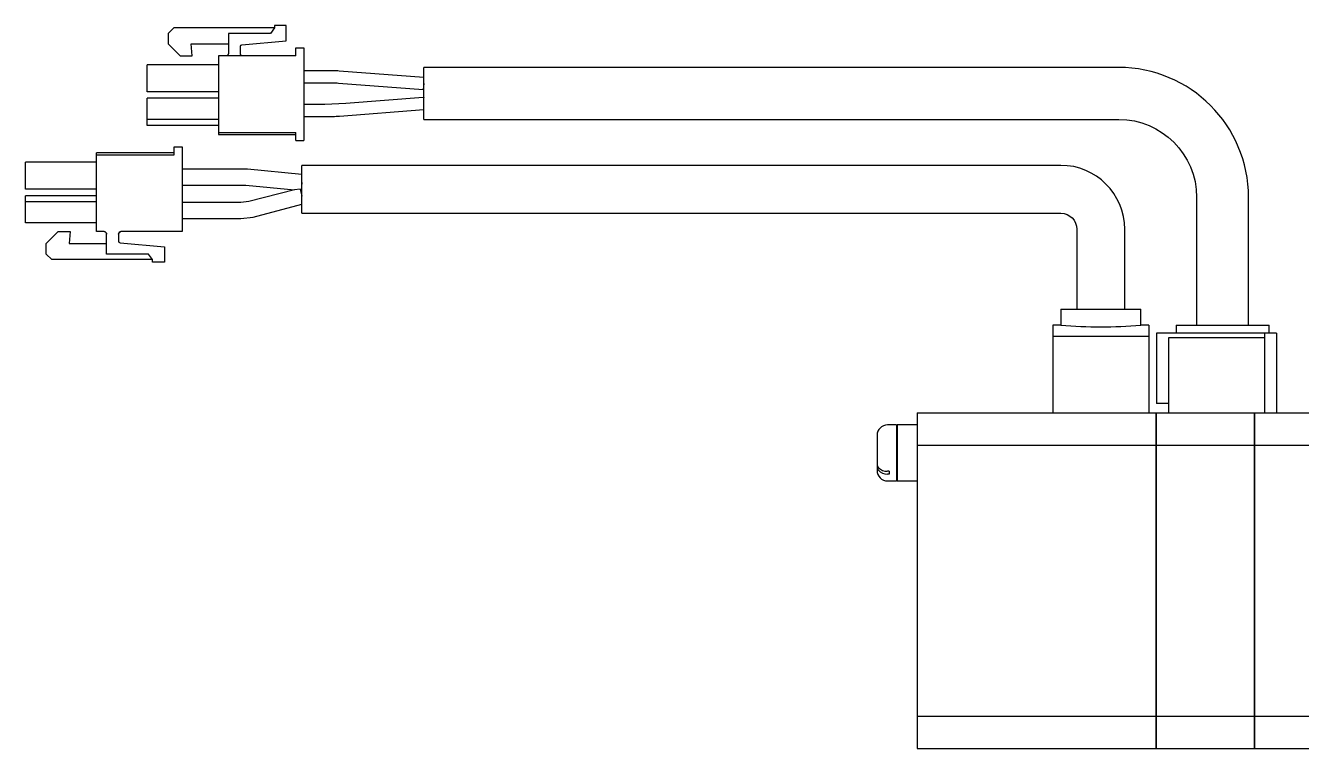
# Model space of a CAD drawing. Extents: x 0 to 1659, y -8 to 1394.
# Drawn here: x 476.6 to 636.3, y 588.5 to 679 of the extents above; entities that cross this region are included whole.
import ezdxf

# ---------------------------------------------------------------- set-up
doc = ezdxf.new("R2010")
doc.units = 0
doc.header["$LTSCALE"] = 0.5
doc.layers.add('MSM_CONTINUOUS', color=7, linetype='CONTINUOUS')

msp = doc.modelspace()

# ---------------------------------------------------------------- linework, layer by layer
at = {"layer": 'MSM_CONTINUOUS'}
for p, q in [((507.7, 678.97), (507.7, 678.67)), ((509.2, 678.97), (507.7, 678.97)), ((509.2, 677.06), (509.2, 678.97)), ((495.1, 678.67), (494.4, 677.97)), ((494.4, 677.97), (494.4, 676.67)), ((507.7, 678.67), (495.1, 678.67)), ((507.2, 677.97), (501.95, 677.97)), ((501.95, 677.97), (501.95, 675.47)), ((507.7, 678.67), (507.2, 677.97)), ((494.4, 676.67), (495.9, 675.17)), ((497.27, 676.67), (501.95, 676.67)), ((497.4, 675.17), (497.27, 676.67)), ((503.45, 675.47), (503.45, 676.37)), ((503.64, 676.57), (509.2, 677.06)), ((510.4, 675.17), (510.4, 676.17)), ((510.4, 676.17), (511.4, 676.17)), ((511.4, 676.17), (511.4, 664.57)), ((491.8, 670.67), (491.8, 674.07)), ((500.7, 674.07), (491.8, 674.07)), ((495.9, 675.17), (497.4, 675.17)), ((510.4, 675.17), (500.7, 675.17)), ((500.7, 675.17), (500.7, 665.32)), ((515.03, 673.3), (511.4, 673.3)), ((526.4, 672.48), (515.83, 673.27)), ((526.4, 667.22), (526.4, 673.72)), ((613.4, 673.72), (526.4, 673.72)), ((511.4, 671.8), (515.03, 671.8)), ((515.72, 671.77), (526.35, 670.98)), ((526.4, 671.72), (526.35, 670.98)), ((500.7, 670.67), (491.8, 670.67)), ((500.7, 669.87), (491.8, 669.87)), ((491.8, 666.47), (491.8, 669.87)), ((526.34, 669.97), (516.66, 669.2)), ((514.03, 669.1), (511.4, 669.1)), ((516.66, 669.2), (514.03, 669.1)), ((515.86, 667.63), (526.4, 668.47)), ((500.7, 667.22), (491.8, 667.22)), ((500.7, 666.47), (491.8, 666.47)), ((511.4, 667.6), (515.01, 667.6)), ((526.4, 667.22), (613.4, 667.22)), ((500.7, 665.57), (510.4, 665.57)), ((500.7, 665.32), (510.4, 665.32)), ((510.4, 664.57), (510.4, 665.57)), ((510.4, 664.57), (511.4, 664.57)), ((485.45, 653.17), (485.45, 663.02)), ((495.15, 663.02), (485.45, 663.02)), ((495.15, 662.77), (495.15, 663.77)), ((495.15, 663.77), (496.15, 663.77)), ((496.15, 663.77), (496.15, 653.17)), ((485.45, 661.87), (476.55, 661.87)), ((476.55, 658.47), (476.55, 661.87)), ((485.45, 662.77), (495.15, 662.77)), ((511.15, 655.47), (511.15, 661.47)), ((606.15, 661.47), (511.15, 661.47)), ((504.06, 661), (496.15, 661)), ((504.34, 660.98), (504.06, 661)), ((511.15, 660.33), (504.34, 660.98)), ((485.45, 658.47), (476.55, 658.47)), ((485.45, 658.47), (476.55, 658.47)), ((496.15, 659), (504.06, 659)), ((504.06, 659), (504.15, 658.99)), ((504.15, 658.99), (510.21, 658.41)), ((510.21, 658.41), (504.52, 656.93)), ((510.93, 658.47), (510.21, 658.41)), ((510.93, 658.47), (511.15, 657.62)), ((510.97, 658.34), (511.06, 658.33)), ((511.15, 659.32), (511.06, 658.33)), ((476.55, 654.27), (476.55, 657.67)), ((485.45, 657.67), (476.55, 657.67)), ((485.45, 656.92), (476.55, 656.92)), ((503.51, 656.8), (496.15, 656.8)), ((504.52, 656.93), (503.51, 656.8)), ((505.03, 654.99), (511.15, 656.59)), ((623.15, 657.47), (623.15, 641.47)), ((629.65, 641.47), (629.65, 657.47)), ((503.51, 654.8), (505.03, 654.99)), ((511.15, 655.47), (606.15, 655.47)), ((485.45, 654.27), (476.55, 654.27)), ((485.45, 654.27), (476.55, 654.27)), ((496.15, 654.8), (503.51, 654.8)), ((608.15, 653.47), (608.15, 643.47)), ((614.15, 643.47), (614.15, 653.47)), ((479.15, 651.67), (480.65, 653.17)), ((480.65, 653.17), (482.15, 653.17)), ((482.15, 653.17), (482.02, 651.67)), ((482.15, 653.17), (482.02, 651.67)), ((486.4, 653.17), (485.45, 653.17)), ((486.4, 653.17), (485.45, 653.17)), ((486.4, 653.17), (486.41, 653.17)), ((486.7, 650.37), (486.7, 652.87)), ((488.2, 652.87), (488.2, 651.97)), ((488.39, 651.77), (493.95, 651.29)), ((496.15, 653.17), (488.5, 653.17)), ((488.5, 653.17), (488.5, 653.17)), ((496.15, 653.17), (488.5, 653.17)), ((479.15, 650.37), (479.15, 651.67)), ((479.85, 649.67), (479.15, 650.37)), ((479.85, 649.67), (479.15, 650.37)), ((482.02, 651.67), (486.7, 651.67)), ((491.95, 650.37), (486.7, 650.37)), ((491.95, 650.37), (486.7, 650.37)), ((492.45, 649.67), (491.95, 650.37)), ((492.45, 649.67), (491.95, 650.37)), ((493.95, 651.29), (493.95, 649.37)), ((492.45, 649.67), (479.85, 649.67)), ((492.45, 649.67), (479.85, 649.67)), ((492.45, 649.37), (492.45, 649.67)), ((493.95, 649.37), (492.45, 649.37)), ((493.95, 649.37), (492.45, 649.37)), ((606.15, 643.47), (616.15, 643.47)), ((606.15, 643.47), (606.15, 641.47)), ((616.15, 641.47), (616.15, 643.47)), ((605.15, 641.47), (605.15, 630.47)), ((606.15, 641.47), (605.15, 641.47)), ((617.15, 641.47), (616.15, 641.47)), ((617.15, 641.47), (617.15, 630.47)), ((620.58, 641.47), (632.22, 641.47)), ((620.58, 641.47), (620.58, 640.47)), ((632.22, 640.47), (632.22, 641.47)), ((617.15, 640.04), (605.15, 640.04)), ((618.15, 640.47), (618.15, 631.67)), ((633.15, 640.47), (618.15, 640.47)), ((619.65, 639.87), (619.65, 630.47)), ((631.65, 639.87), (619.65, 639.87)), ((631.65, 640.47), (631.65, 630.47)), ((633.15, 640.47), (633.15, 630.47)), ((619.65, 631.67), (618.15, 631.67)), ((588.15, 630.47), (618.1, 630.47)), ((588.15, 630.47), (588.15, 588.47)), ((618.1, 588.47), (618.1, 630.47)), ((618.1, 630.42), (618.15, 630.42)), ((618.15, 630.47), (654.4, 630.47)), ((618.15, 588.47), (618.15, 630.47)), ((630.4, 588.47), (630.4, 630.47)), ((630.4, 630.42), (630.45, 630.42)), ((630.45, 588.47), (630.45, 630.47)), ((585.6, 628.97), (584.45, 628.97)), ((585.6, 628.97), (585.6, 621.97)), ((585.65, 628.92), (585.6, 628.92)), ((588.15, 628.97), (585.65, 628.97)), ((585.65, 628.97), (585.65, 621.97)), ((583.15, 627.67), (583.15, 623.27)), ((588.15, 626.44), (618.1, 626.44)), ((618.1, 626.19), (618.15, 626.19)), ((618.15, 626.44), (630.4, 626.44)), ((630.4, 626.19), (630.45, 626.19)), ((630.45, 626.44), (654.4, 626.44)), ((584.65, 623.18), (584.45, 623.18)), ((584.65, 623.18), (584.65, 622.83)), ((584.65, 622.83), (584.45, 622.83)), ((584.45, 621.97), (585.6, 621.97)), ((585.6, 622.02), (585.65, 622.02)), ((585.65, 621.97), (588.15, 621.97)), ((618.1, 592.76), (618.15, 592.76)), ((630.4, 592.76), (630.45, 592.76)), ((588.15, 592.5), (618.1, 592.5)), ((618.15, 592.5), (630.4, 592.5)), ((630.45, 592.5), (654.4, 592.5)), ((588.15, 588.47), (618.1, 588.47)), ((618.1, 588.52), (618.15, 588.52)), ((618.15, 588.47), (630.4, 588.47)), ((630.4, 588.52), (630.45, 588.52)), ((630.45, 588.47), (654.4, 588.47))]:
    msp.add_line(p, q, dxfattribs=at)
for points in [[(526.35, 670.98, 0), (526.35, 670.98, 0), (526.35, 670.98, 0), (526.35, 670.98, 0), (526.35, 670.98, 0), (526.35, 670.98, 0), (526.35, 670.98, 0), (526.35, 670.98, 0), (526.35, 670.98, 0), (526.35, 670.98, 0), (526.35, 670.98, 0), (526.35, 670.98, 0), (526.35, 670.98, 0), (526.35, 670.98, 0), (526.35, 670.98, 0), (526.35, 670.98, 0), (526.35, 670.98, 0), (526.35, 670.98, 0), (526.35, 670.98, 0), (526.36, 670.98, 0), (526.36, 670.98, 0), (526.36, 670.98, 0), (526.36, 670.98, 0), (526.36, 670.98, 0), (526.36, 670.98, 0), (526.36, 670.98, 0), (526.36, 670.98, 0), (526.36, 670.98, 0), (526.36, 670.98, 0), (526.36, 670.98, 0), (526.36, 670.98, 0), (526.36, 670.98, 0), (526.36, 670.98, 0), (526.36, 670.98, 0), (526.36, 670.98, 0), (526.36, 670.98, 0), (526.36, 670.98, 0), (526.36, 670.98, 0), (526.36, 670.98, 0), (526.36, 670.98, 0), (526.36, 670.98, 0), (526.36, 670.98, 0), (526.37, 670.98, 0), (526.37, 670.98, 0), (526.37, 670.98, 0), (526.37, 670.98, 0), (526.37, 670.98, 0), (526.37, 670.98, 0), (526.37, 670.98, 0), (526.37, 670.98, 0), (526.37, 670.98, 0), (526.37, 670.98, 0), (526.37, 670.98, 0), (526.37, 670.98, 0), (526.37, 670.98, 0), (526.37, 670.98, 0), (526.37, 670.98, 0), (526.37, 670.98, 0), (526.37, 670.98, 0), (526.37, 670.98, 0), (526.37, 670.98, 0), (526.37, 670.98, 0), (526.37, 670.98, 0), (526.37, 670.98, 0), (526.38, 670.98, 0), (526.38, 670.98, 0), (526.38, 670.98, 0), (526.38, 670.98, 0), (526.38, 670.98, 0), (526.38, 670.98, 0), (526.38, 670.98, 0), (526.38, 670.98, 0), (526.38, 670.98, 0), (526.38, 670.98, 0), (526.38, 670.98, 0), (526.38, 670.98, 0), (526.38, 670.98, 0), (526.38, 670.98, 0), (526.38, 670.98, 0), (526.38, 670.98, 0), (526.38, 670.98, 0), (526.38, 670.99, 0), (526.38, 670.99, 0), (526.38, 670.99, 0), (526.38, 670.99, 0), (526.38, 670.99, 0), (526.38, 670.99, 0), (526.38, 670.99, 0), (526.38, 670.99, 0), (526.39, 670.99, 0), (526.39, 670.99, 0), (526.39, 670.99, 0), (526.39, 670.99, 0), (526.39, 670.99, 0), (526.39, 670.99, 0), (526.39, 670.99, 0), (526.39, 670.99, 0), (526.39, 670.99, 0), (526.39, 670.99, 0), (526.39, 670.99, 0), (526.39, 670.99, 0), (526.39, 670.99, 0), (526.39, 670.99, 0), (526.39, 670.99, 0), (526.39, 670.99, 0), (526.39, 670.99, 0), (526.39, 670.99, 0), (526.39, 670.99, 0), (526.39, 670.99, 0), (526.39, 670.99, 0), (526.39, 670.99, 0), (526.39, 670.99, 0), (526.4, 671, 0), (526.4, 671, 0), (526.4, 671, 0), (526.4, 671, 0), (526.4, 671, 0), (526.4, 671, 0), (526.4, 671, 0), (526.4, 671, 0), (526.4, 671, 0), (526.4, 671, 0), (526.4, 671, 0), (526.4, 671, 0), (526.4, 671, 0), (526.4, 671, 0), (526.4, 671, 0), (526.4, 671, 0), (526.4, 671, 0)], [(526.34, 669.97, 0), (526.34, 669.97, 0), (526.34, 669.97, 0), (526.35, 669.97, 0), (526.35, 669.97, 0), (526.35, 669.97, 0), (526.35, 669.97, 0), (526.35, 669.97, 0), (526.35, 669.97, 0), (526.35, 669.97, 0), (526.35, 669.97, 0), (526.35, 669.97, 0), (526.35, 669.97, 0), (526.35, 669.97, 0), (526.35, 669.97, 0), (526.35, 669.97, 0), (526.35, 669.97, 0), (526.35, 669.97, 0), (526.35, 669.97, 0), (526.35, 669.97, 0), (526.35, 669.97, 0), (526.35, 669.97, 0), (526.35, 669.97, 0), (526.35, 669.97, 0), (526.35, 669.97, 0), (526.36, 669.97, 0), (526.36, 669.97, 0), (526.36, 669.97, 0), (526.36, 669.97, 0), (526.36, 669.97, 0), (526.36, 669.97, 0), (526.36, 669.97, 0), (526.36, 669.97, 0), (526.36, 669.97, 0), (526.36, 669.97, 0), (526.36, 669.97, 0), (526.36, 669.97, 0), (526.36, 669.97, 0), (526.36, 669.97, 0), (526.36, 669.97, 0), (526.36, 669.97, 0), (526.36, 669.97, 0), (526.36, 669.97, 0), (526.36, 669.97, 0), (526.36, 669.97, 0), (526.36, 669.97, 0), (526.36, 669.97, 0), (526.37, 669.97, 0), (526.37, 669.97, 0), (526.37, 669.97, 0), (526.37, 669.97, 0), (526.37, 669.97, 0), (526.37, 669.97, 0), (526.37, 669.97, 0), (526.37, 669.97, 0), (526.37, 669.97, 0), (526.37, 669.97, 0), (526.37, 669.97, 0), (526.37, 669.97, 0), (526.37, 669.97, 0), (526.37, 669.97, 0), (526.37, 669.97, 0), (526.37, 669.97, 0), (526.37, 669.97, 0), (526.37, 669.97, 0), (526.37, 669.97, 0), (526.37, 669.96, 0), (526.37, 669.96, 0), (526.38, 669.96, 0), (526.38, 669.96, 0), (526.38, 669.96, 0), (526.38, 669.96, 0), (526.38, 669.96, 0), (526.38, 669.96, 0), (526.38, 669.96, 0), (526.38, 669.96, 0), (526.38, 669.96, 0), (526.38, 669.96, 0), (526.38, 669.96, 0), (526.38, 669.96, 0), (526.38, 669.96, 0), (526.38, 669.96, 0), (526.38, 669.96, 0), (526.38, 669.96, 0), (526.38, 669.96, 0), (526.38, 669.96, 0), (526.38, 669.96, 0), (526.38, 669.96, 0), (526.38, 669.96, 0), (526.38, 669.96, 0), (526.38, 669.96, 0), (526.38, 669.96, 0), (526.39, 669.96, 0), (526.39, 669.96, 0), (526.39, 669.96, 0), (526.39, 669.96, 0), (526.39, 669.96, 0), (526.39, 669.96, 0), (526.39, 669.96, 0), (526.39, 669.96, 0), (526.39, 669.95, 0), (526.39, 669.95, 0), (526.39, 669.95, 0), (526.39, 669.95, 0), (526.39, 669.95, 0), (526.39, 669.95, 0), (526.39, 669.95, 0), (526.39, 669.95, 0), (526.39, 669.95, 0), (526.39, 669.95, 0), (526.39, 669.95, 0), (526.39, 669.95, 0), (526.39, 669.95, 0), (526.4, 669.95, 0), (526.4, 669.95, 0), (526.4, 669.95, 0), (526.4, 669.95, 0), (526.4, 669.95, 0), (526.4, 669.95, 0), (526.4, 669.95, 0), (526.4, 669.95, 0), (526.4, 669.95, 0), (526.4, 669.95, 0), (526.4, 669.95, 0), (526.4, 669.94, 0), (526.4, 669.94, 0), (526.4, 669.94, 0), (526.4, 669.94, 0), (526.4, 669.94, 0)]]:
    msp.add_polyline3d(points, dxfattribs=at)
at = {"layer": 'MSM_CONTINUOUS', "extrusion": (0, 0, -1)}
for centre, radius, start, end in [((-503.65, 676.37), 0.2, 0, 85), ((-501.65, 675.47), 0.3, 180, 270), ((-503.75, 675.47), 0.3, 270, 0), ((-515.03, 662.55), 9.25, 90, 94.2892), ((-613.4, 657.47), 9.75, 90, 180), ((-606.15, 653.47), 2, 90, 180), ((-486.4, 652.87), 0.3, 90, 180), ((-486.4, 652.87), 0.3, 90, 180), ((-488.5, 652.87), 0.3, 0, 90), ((-488.5, 652.87), 0.3, 0, 90)]:
    msp.add_arc(centre, radius, start, end, dxfattribs=at)
at = {"layer": 'MSM_CONTINUOUS'}
for centre, radius, start, end in [((515.03, 662.55), 10.75, 85.7108, 90), ((613.4, 657.47), 16.25, 0, 90), ((515.01, 678.35), 10.75, 270, 274.548), ((606.15, 653.47), 8, 0, 90), ((486.4, 652.87), 0.3, 0, 90), ((488.5, 652.87), 0.3, 90, 180), ((488.5, 652.87), 0.3, 90, 180), ((488.4, 651.97), 0.2, 180, 265), ((611.16, 701.49), 60.23, 265.2289, 269.9909), ((611.14, 701.52), 60.26, 270.0102, 274.77), ((584.45, 627.67), 1.3, 90, 180), ((583.9, 623.77), 0.751, 181.7681, 218.8955), ((584.45, 623.27), 1.3, 180, 270), ((583.91, 624.13), 0.754, 185.8166, 221.8939), ((584.37, 624.23), 1.41, 221.3743, 272.8178), ((584.36, 624.57), 1.39, 222.8199, 273.04)]:
    msp.add_arc(centre, radius, start, end, dxfattribs=at)

doc.saveas('drawing.dxf')
